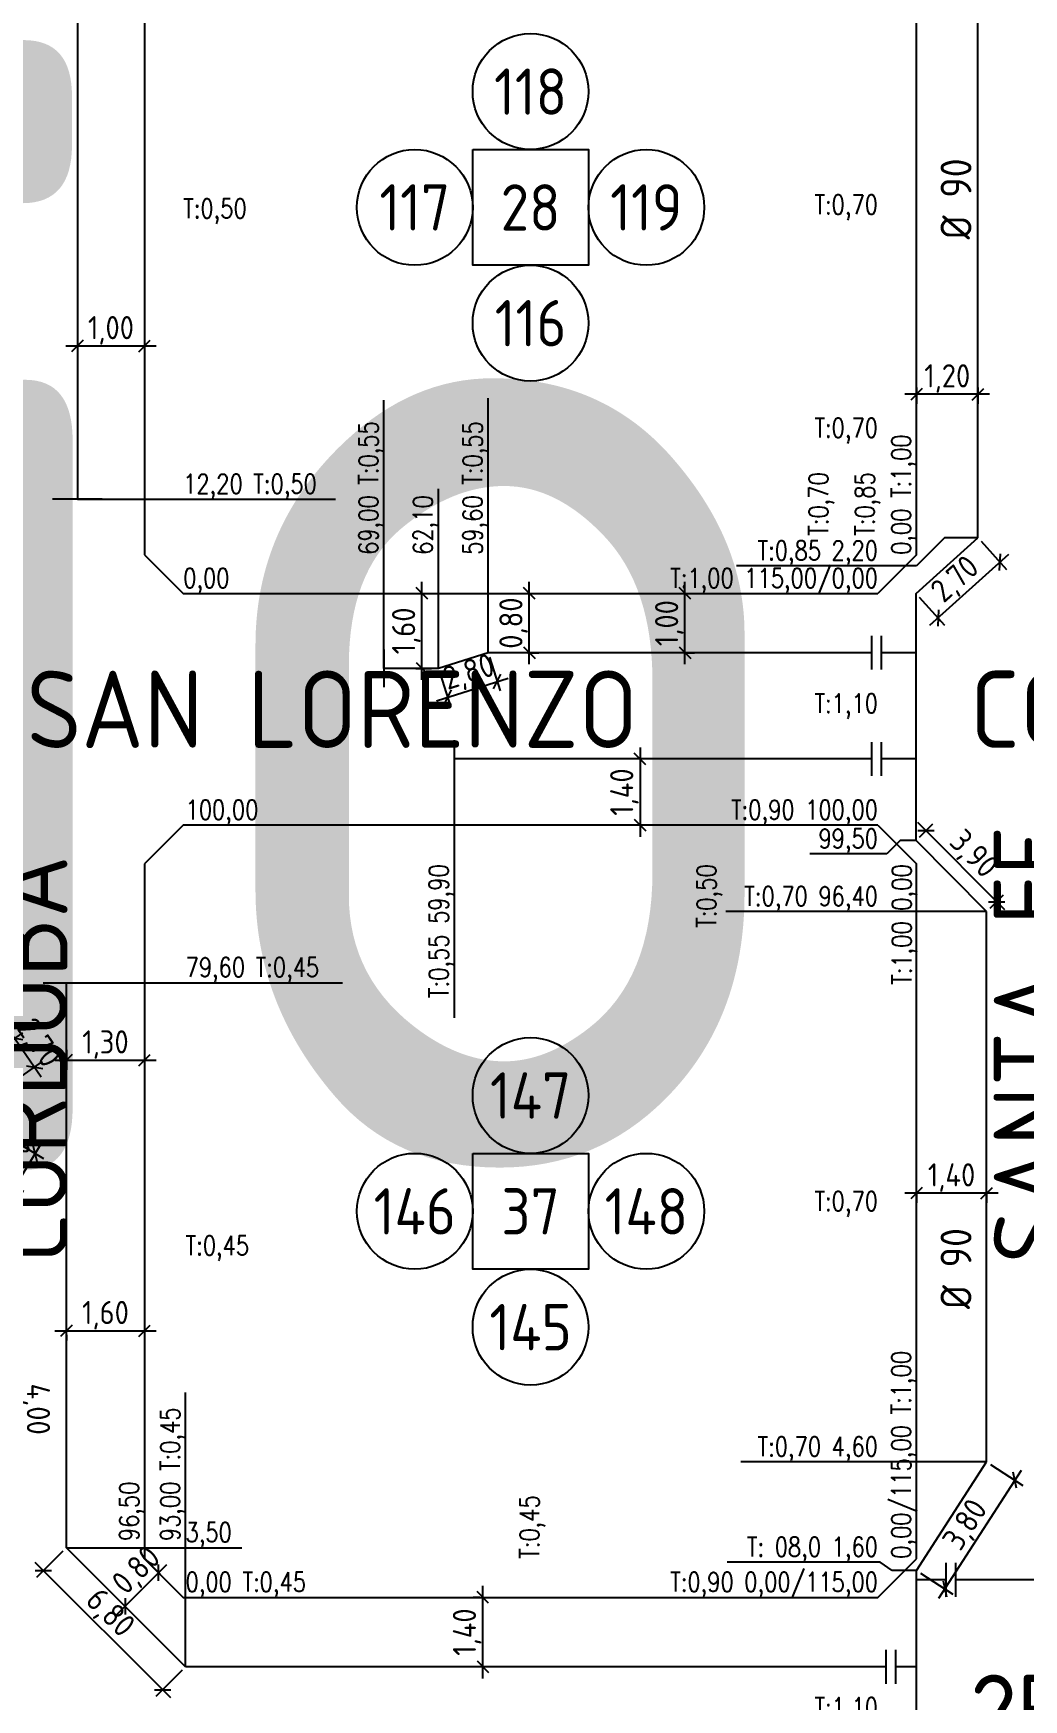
# Model space of a CAD drawing. Extents: x -48 to 13651, y -112 to 3468.
# Drawn here: x 1497.8 to 1626.1, y 1615.9 to 1831.7 of the extents above; entities that cross this region are included whole.
import ezdxf
from ezdxf.enums import TextEntityAlignment as Align

# ---------------------------------------------------------------- set-up
doc = ezdxf.new("R2010")
doc.units = 0
doc.header["$LTSCALE"] = 6
doc.header["$MEASUREMENT"] = 0
doc.linetypes.add('DOT2', pattern=[3.175, 0, -3.175])
doc.layers.get('0').update_dxf_attribs({"linetype": 'CONTINUOUS'})
doc.layers.get('DEFPOINTS').update_dxf_attribs({"linetype": 'CONTINUOUS'})
for name, color, linetype in [('50', 41, 'CONTINUOUS'), ('63', 171, 'CONTINUOUS'), ('90', 11, 'CONTINUOUS'), ('CAS', 7, 'CONTINUOUS'), ('COTA', 2, 'CONTINUOUS'), ('MANZANAS', 7, 'CONTINUOUS'), ('NUMERO-CROQUIS', 13, 'CONTINUOUS'), ('NUMERO-MANZANA', 4, 'CONTINUOUS'), ('PROGRESIVA', 60, 'CONTINUOUS'), ('RADIO', 4, 'DOT2'), ('REDUCCIONES', 13, 'CONTINUOUS'), ('TXTDIAMETRO', 7, 'CONTINUOUS')]:
    doc.layers.add(name, color=color, linetype=linetype)
doc.layers.add('ATENCION', color=7, linetype='CONTINUOUS', plot=False)
doc.styles.add('ABADIMTCONDE', font='isocp.shx')
doc.styles.add('GEOSLAB703LTBT', font='isocp.shx', dxfattribs={"width": 0.9, "height": 8})
doc.styles.add('ROMANS', font='romans.shx', dxfattribs={"width": 0.8, "height": 2.5})
doc.dimstyles.new('COTA02', dxfattribs={"dimtxt": 3, "dimasz": 1.5, "dimexe": 1.25, "dimexo": 0.625, "dimgap": 0.3, "dimtad": 1, "dimtoh": 1, "dimdsep": 46, "dimlunit": 6, "dimtxsty": 'ABADIMTCONDE', "dimblk1": 'OBLIQUE', "dimblk2": 'OBLIQUE', "dimsah": 1, "dimcen": 2.5, "dimdle": 1.5, "dimclrd": 60, "dimclre": 60, "dimclrt": 256, "dimadec": 0, "dimazin": 0, "dimtfac": 1, "dimtix": 1, "dimtofl": 0, "dimtmove": 0, "dimatfit": 0, "dimldrblk": 'OBLIQUE', "dimfxl": 1, "dimtolj": 1, "dimtzin": 0, "dimarcsym": 0})

# ---------------------------------------------------------------- blocks, each defined once
blk = doc.blocks.new('_OBLIQUE')
at = {"color": 0, "linetype": 'ByBlock'}
blk.add_line((-0.5, -0.5), (0.5, 0.5), dxfattribs=at)
blk = doc.blocks.new('*D503')
at = {"layer": 'COTA', "color": 60, "lineweight": -2, "transparency": 16777216}
for p, q in [((1582.19, 1759.15), (1583.48, 1759.15)), ((1582.23, 1749.98), (1582.23, 1760.65)), ((1582.19, 1751.48), (1583.48, 1751.48))]:
    blk.add_line(p, q, dxfattribs=at)
at = {"layer": 'DEFPOINTS', "color": 0, "transparency": 16777216}
for p in [(1581.56, 1759.15), (1582.23, 1759.15), (1581.56, 1751.48)]:
    blk.add_point(p, dxfattribs=at)
at = {"layer": 'COTA', "color": 60, "lineweight": -2, "transparency": 16777216, "xscale": 1.5, "yscale": 1.5, "zscale": 1.5}
for p, rotation in [((1582.23, 1759.15), 90), ((1582.23, 1751.48), 270)]:
    blk.add_blockref('_OBLIQUE', p, dxfattribs=dict(at, rotation=rotation))
at = {"layer": 'COTA', "transparency": 16777216, "insert": (1580.21, 1755.31), "char_height": 3, "attachment_point": 5, "rotation": 90, "style": 'ABADIMTCONDE'}
blk.add_mtext('\\A1;1,00', dxfattribs=at)
blk = doc.blocks.new('*D504')
at = {"layer": 'COTA', "color": 60, "lineweight": -2, "transparency": 16777216}
for p, q in [((1561.86, 1759.15), (1563.32, 1759.15)), ((1562.07, 1749.98), (1562.07, 1760.65)), ((1561.86, 1751.48), (1563.32, 1751.48))]:
    blk.add_line(p, q, dxfattribs=at)
at = {"layer": 'DEFPOINTS', "color": 0, "transparency": 16777216}
for p in [(1561.24, 1759.15), (1562.07, 1759.15), (1561.24, 1751.48)]:
    blk.add_point(p, dxfattribs=at)
at = {"layer": 'COTA', "color": 60, "lineweight": -2, "transparency": 16777216, "xscale": 1.5, "yscale": 1.5, "zscale": 1.5}
for p, rotation in [((1562.07, 1759.15), 90), ((1562.07, 1751.48), 270)]:
    blk.add_blockref('_OBLIQUE', p, dxfattribs=dict(at, rotation=rotation))
at = {"layer": 'COTA', "transparency": 16777216, "insert": (1560.04, 1755.31), "char_height": 3, "attachment_point": 5, "rotation": 90, "style": 'ABADIMTCONDE'}
blk.add_mtext('\\A1;0,80', dxfattribs=at)
blk = doc.blocks.new('*D505')
at = {"layer": 'COTA', "color": 60, "lineweight": -2, "transparency": 16777216}
for p, q in [((1547.39, 1759.15), (1549.42, 1759.15)), ((1548.17, 1747.95), (1548.17, 1760.65)), ((1547.39, 1749.45), (1549.42, 1749.45))]:
    blk.add_line(p, q, dxfattribs=at)
at = {"layer": 'DEFPOINTS', "color": 0, "transparency": 16777216}
for p in [(1546.76, 1759.15), (1548.17, 1759.15), (1546.76, 1749.45)]:
    blk.add_point(p, dxfattribs=at)
at = {"layer": 'COTA', "color": 60, "lineweight": -2, "transparency": 16777216, "xscale": 1.5, "yscale": 1.5, "zscale": 1.5}
for p, rotation in [((1548.17, 1759.15), 90), ((1548.17, 1749.45), 270)]:
    blk.add_blockref('_OBLIQUE', p, dxfattribs=dict(at, rotation=rotation))
at = {"layer": 'COTA', "transparency": 16777216, "insert": (1546.14, 1754.3), "char_height": 3, "attachment_point": 5, "rotation": 90, "style": 'ABADIMTCONDE'}
blk.add_mtext('\\A1;1,60', dxfattribs=at)
blk = doc.blocks.new('*D506')
at = {"layer": 'COTA', "color": 60, "lineweight": -2, "transparency": 16777216}
for p, q in [((1556.92, 1750.88), (1558.28, 1746.55)), ((1550.04, 1745.26), (1559.34, 1748.2)), ((1550.48, 1748.85), (1551.85, 1744.52))]:
    blk.add_line(p, q, dxfattribs=at)
at = {"layer": 'DEFPOINTS', "color": 0, "transparency": 16777216}
for p in [(1556.73, 1751.48), (1550.29, 1749.45), (1557.91, 1747.75)]:
    blk.add_point(p, dxfattribs=at)
at = {"layer": 'COTA', "color": 60, "lineweight": -2, "transparency": 16777216, "xscale": 1.5, "yscale": 1.5, "zscale": 1.5}
for p, rotation in [((1557.91, 1747.75), 17.50087020833421), ((1551.47, 1745.72), 197.5008702083342)]:
    blk.add_blockref('_OBLIQUE', p, dxfattribs=dict(at, rotation=rotation))
at = {"layer": 'COTA', "transparency": 16777216, "insert": (1554.3, 1748.73), "char_height": 3, "attachment_point": 5, "rotation": 17.5009, "style": 'ABADIMTCONDE'}
blk.add_mtext('\\A1;2,80', dxfattribs=at)
blk = doc.blocks.new('*D510')
at = {"layer": 'COTA', "color": 60, "lineweight": -2, "transparency": 16777216}
for p, q in [((1502.03, 1791.2), (1513.73, 1791.2)), ((1503.53, 1791.42), (1503.53, 1789.95)), ((1512.23, 1791.42), (1512.23, 1789.95))]:
    blk.add_line(p, q, dxfattribs=at)
at = {"layer": 'DEFPOINTS', "color": 0, "transparency": 16777216}
for p in [(1503.53, 1792.04), (1512.23, 1792.04), (1512.23, 1791.2)]:
    blk.add_point(p, dxfattribs=at)
at = {"layer": 'COTA', "color": 60, "lineweight": -2, "transparency": 16777216, "xscale": 1.5, "yscale": 1.5, "zscale": 1.5, "rotation": 180}
blk.add_blockref('_OBLIQUE', (1503.53, 1791.2), dxfattribs=at)
at = {"layer": 'COTA', "color": 60, "lineweight": -2, "transparency": 16777216, "xscale": 1.5, "yscale": 1.5, "zscale": 1.5}
blk.add_blockref('_OBLIQUE', (1512.23, 1791.2), dxfattribs=at)
at = {"layer": 'COTA', "transparency": 16777216, "insert": (1507.88, 1793.22), "char_height": 3, "attachment_point": 5, "style": 'ABADIMTCONDE'}
blk.add_mtext('\\A1;1,00', dxfattribs=at)
blk = doc.blocks.new('*D517')
at = {"layer": 'COTA', "color": 60, "lineweight": -2, "transparency": 16777216}
for p, q in [((1621.69, 1784.95), (1610.73, 1784.95)), ((1612.23, 1785.8), (1612.23, 1783.7)), ((1620.19, 1785.8), (1620.19, 1783.7))]:
    blk.add_line(p, q, dxfattribs=at)
at = {"layer": 'DEFPOINTS', "color": 0, "transparency": 16777216}
for p in [(1612.23, 1786.42), (1612.23, 1784.95), (1620.19, 1786.42)]:
    blk.add_point(p, dxfattribs=at)
at = {"layer": 'COTA', "color": 60, "lineweight": -2, "transparency": 16777216, "xscale": 1.5, "yscale": 1.5, "zscale": 1.5, "rotation": 180}
blk.add_blockref('_OBLIQUE', (1612.23, 1784.95), dxfattribs=at)
at = {"layer": 'COTA', "color": 60, "lineweight": -2, "transparency": 16777216, "xscale": 1.5, "yscale": 1.5, "zscale": 1.5}
blk.add_blockref('_OBLIQUE', (1620.19, 1784.95), dxfattribs=at)
at = {"layer": 'COTA', "transparency": 16777216, "insert": (1616.21, 1786.98), "char_height": 3, "attachment_point": 5, "style": 'ABADIMTCONDE'}
blk.add_mtext('\\A1;1,20', dxfattribs=at)
blk = doc.blocks.new('*D519')
at = {"layer": 'COTA', "color": 60, "lineweight": -2, "transparency": 16777216}
for p, q in [((1620.61, 1765.9), (1623.88, 1762.27)), ((1624.16, 1764.2), (1613.91, 1754.98)), ((1612.59, 1758.68), (1615.86, 1755.05))]:
    blk.add_line(p, q, dxfattribs=at)
at = {"layer": 'DEFPOINTS', "color": 0, "transparency": 16777216}
for p in [(1620.19, 1766.37), (1612.18, 1759.15), (1615.03, 1755.98)]:
    blk.add_point(p, dxfattribs=at)
at = {"layer": 'COTA', "color": 60, "lineweight": -2, "transparency": 16777216, "xscale": 1.5, "yscale": 1.5, "zscale": 1.5}
for p, rotation in [((1623.04, 1763.2), 42.00916233426042), ((1615.03, 1755.98), 222.0091623342604)]:
    blk.add_blockref('_OBLIQUE', p, dxfattribs=dict(at, rotation=rotation))
at = {"layer": 'COTA', "transparency": 16777216, "insert": (1617.38, 1760.83), "char_height": 3, "attachment_point": 5, "rotation": 42.0092, "style": 'ABADIMTCONDE'}
blk.add_mtext('\\A1;2,70', dxfattribs=at)
blk = doc.blocks.new('*D622')
at = {"layer": 'COTA', "color": 60, "lineweight": -2, "transparency": 16777216}
for p, q in [((1556.05, 1618.66), (1556.05, 1630.65)), ((1555.65, 1629.15), (1554.8, 1629.15)), ((1555.65, 1620.16), (1554.8, 1620.16))]:
    blk.add_line(p, q, dxfattribs=at)
at = {"layer": 'DEFPOINTS', "color": 0, "transparency": 16777216}
for p in [(1556.05, 1629.15), (1556.27, 1629.15), (1556.27, 1620.16)]:
    blk.add_point(p, dxfattribs=at)
at = {"layer": 'COTA', "color": 60, "lineweight": -2, "transparency": 16777216, "xscale": 1.5, "yscale": 1.5, "zscale": 1.5}
for p, rotation in [((1556.05, 1629.15), 90), ((1556.05, 1620.16), 270)]:
    blk.add_blockref('_OBLIQUE', p, dxfattribs=dict(at, rotation=rotation))
at = {"layer": 'COTA', "transparency": 16777216, "insert": (1554.02, 1624.65), "char_height": 3, "attachment_point": 5, "rotation": 90, "style": 'ABADIMTCONDE'}
blk.add_mtext('\\A1;1,40', dxfattribs=at)
blk = doc.blocks.new('*D623')
at = {"layer": 'COTA', "color": 60, "lineweight": -2, "transparency": 16777216}
for p, q in [((1515.63, 1616.12), (1498.07, 1633.65)), ((1501.66, 1635.13), (1498.24, 1631.71)), ((1517.1, 1619.71), (1513.68, 1616.29))]:
    blk.add_line(p, q, dxfattribs=at)
at = {"layer": 'DEFPOINTS', "color": 0, "transparency": 16777216}
for p in [(1502.1, 1635.57), (1499.13, 1632.59), (1517.54, 1620.16)]:
    blk.add_point(p, dxfattribs=at)
at = {"layer": 'COTA', "color": 60, "lineweight": -2, "transparency": 16777216, "xscale": 1.5, "yscale": 1.5, "zscale": 1.5}
for p, rotation in [((1499.13, 1632.59), 135.0429834901412), ((1514.57, 1617.18), 315.0429834901411)]:
    blk.add_blockref('_OBLIQUE', p, dxfattribs=dict(at, rotation=rotation))
at = {"layer": 'COTA', "transparency": 16777216, "insert": (1507.62, 1626.98), "char_height": 3, "attachment_point": 5, "rotation": 315.043, "style": 'ABADIMTCONDE'}
blk.add_mtext('\\A1;6,80', dxfattribs=at)
blk = doc.blocks.new('*D624')
at = {"layer": 'COTA', "color": 60, "lineweight": -2, "transparency": 16777216}
for p, q in [((1500.6, 1663.66), (1513.73, 1663.66)), ((1502.1, 1663.16), (1502.1, 1662.41)), ((1512.23, 1663.16), (1512.23, 1662.41))]:
    blk.add_line(p, q, dxfattribs=at)
at = {"layer": 'DEFPOINTS', "color": 0, "transparency": 16777216}
for p in [(1502.1, 1663.78), (1512.23, 1663.78), (1512.23, 1663.66)]:
    blk.add_point(p, dxfattribs=at)
at = {"layer": 'COTA', "color": 60, "lineweight": -2, "transparency": 16777216, "xscale": 1.5, "yscale": 1.5, "zscale": 1.5, "rotation": 180}
blk.add_blockref('_OBLIQUE', (1502.1, 1663.66), dxfattribs=at)
at = {"layer": 'COTA', "color": 60, "lineweight": -2, "transparency": 16777216, "xscale": 1.5, "yscale": 1.5, "zscale": 1.5}
blk.add_blockref('_OBLIQUE', (1512.23, 1663.66), dxfattribs=at)
at = {"layer": 'COTA', "transparency": 16777216, "insert": (1507.17, 1665.69), "char_height": 3, "attachment_point": 5, "style": 'ABADIMTCONDE'}
blk.add_mtext('\\A1;1,60', dxfattribs=at)
blk = doc.blocks.new('*D625')
at = {"layer": 'COTA', "color": 60, "lineweight": -2, "transparency": 16777216}
for p, q in [((1500.6, 1698.71), (1513.73, 1698.71)), ((1502.1, 1700.06), (1502.1, 1697.46)), ((1512.23, 1700.06), (1512.23, 1697.46))]:
    blk.add_line(p, q, dxfattribs=at)
at = {"layer": 'DEFPOINTS', "color": 0, "transparency": 16777216}
for p in [(1502.1, 1700.68), (1512.23, 1700.68), (1512.23, 1698.71)]:
    blk.add_point(p, dxfattribs=at)
at = {"layer": 'COTA', "color": 60, "lineweight": -2, "transparency": 16777216, "xscale": 1.5, "yscale": 1.5, "zscale": 1.5, "rotation": 180}
blk.add_blockref('_OBLIQUE', (1502.1, 1698.71), dxfattribs=at)
at = {"layer": 'COTA', "color": 60, "lineweight": -2, "transparency": 16777216, "xscale": 1.5, "yscale": 1.5, "zscale": 1.5}
blk.add_blockref('_OBLIQUE', (1512.23, 1698.71), dxfattribs=at)
at = {"layer": 'COTA', "transparency": 16777216, "insert": (1507.17, 1700.73), "char_height": 3, "attachment_point": 5, "style": 'ABADIMTCONDE'}
blk.add_mtext('\\A1;1,30', dxfattribs=at)
blk = doc.blocks.new('*D626')
at = {"layer": 'COTA', "color": 60, "lineweight": -2, "transparency": 16777216}
for p, q in [((1576.41, 1739.22), (1576.41, 1727.65)), ((1578.74, 1737.72), (1575.16, 1737.72)), ((1578.74, 1729.15), (1575.16, 1729.15))]:
    blk.add_line(p, q, dxfattribs=at)
at = {"layer": 'DEFPOINTS', "color": 0, "transparency": 16777216}
for p in [(1579.36, 1737.72), (1576.41, 1729.15), (1579.36, 1729.15)]:
    blk.add_point(p, dxfattribs=at)
at = {"layer": 'COTA', "color": 60, "lineweight": -2, "transparency": 16777216, "xscale": 1.5, "yscale": 1.5, "zscale": 1.5}
for p, rotation in [((1576.41, 1737.72), 90), ((1576.41, 1729.15), 270)]:
    blk.add_blockref('_OBLIQUE', p, dxfattribs=dict(at, rotation=rotation))
at = {"layer": 'COTA', "transparency": 16777216, "insert": (1574.39, 1733.43), "char_height": 3, "attachment_point": 5, "rotation": 90, "style": 'ABADIMTCONDE'}
blk.add_mtext('\\A1;1,40', dxfattribs=at)
blk = doc.blocks.new('*D627')
at = {"layer": 'COTA', "color": 60, "lineweight": -2, "transparency": 16777216}
for p, q in [((1622.81, 1681.49), (1610.73, 1681.49)), ((1612.23, 1681.69), (1612.23, 1680.24)), ((1621.31, 1681.69), (1621.31, 1680.24))]:
    blk.add_line(p, q, dxfattribs=at)
at = {"layer": 'DEFPOINTS', "color": 0, "transparency": 16777216}
for p in [(1612.23, 1682.31), (1612.23, 1681.49), (1621.31, 1682.31)]:
    blk.add_point(p, dxfattribs=at)
at = {"layer": 'COTA', "color": 60, "lineweight": -2, "transparency": 16777216, "xscale": 1.5, "yscale": 1.5, "zscale": 1.5, "rotation": 180}
blk.add_blockref('_OBLIQUE', (1612.23, 1681.49), dxfattribs=at)
at = {"layer": 'COTA', "color": 60, "lineweight": -2, "transparency": 16777216, "xscale": 1.5, "yscale": 1.5, "zscale": 1.5}
blk.add_blockref('_OBLIQUE', (1621.31, 1681.49), dxfattribs=at)
at = {"layer": 'COTA', "transparency": 16777216, "insert": (1616.77, 1683.51), "char_height": 3, "attachment_point": 5, "style": 'ABADIMTCONDE'}
blk.add_mtext('\\A1;1,40', dxfattribs=at)
blk = doc.blocks.new('*D628')
at = {"layer": 'COTA', "color": 60, "lineweight": -2, "transparency": 16777216}
for p, q in [((1623.66, 1718.16), (1612.41, 1729.49)), ((1612.62, 1727.58), (1614.36, 1729.3)), ((1621.75, 1718.38), (1623.49, 1720.11))]:
    blk.add_line(p, q, dxfattribs=at)
at = {"layer": 'DEFPOINTS', "color": 0, "transparency": 16777216}
for p in [(1612.18, 1727.14), (1613.47, 1728.42), (1621.31, 1717.94)]:
    blk.add_point(p, dxfattribs=at)
at = {"layer": 'COTA', "color": 60, "lineweight": -2, "transparency": 16777216, "xscale": 1.5, "yscale": 1.5, "zscale": 1.5}
for p, rotation in [((1613.47, 1728.42), 134.7986303806654), ((1622.6, 1719.23), 314.7986303806654)]:
    blk.add_blockref('_OBLIQUE', p, dxfattribs=dict(at, rotation=rotation))
at = {"layer": 'COTA', "transparency": 16777216, "insert": (1619.47, 1725.25), "char_height": 3, "attachment_point": 5, "rotation": 314.7986, "style": 'ABADIMTCONDE'}
blk.add_mtext('\\A1;3,90', dxfattribs=at)
blk = doc.blocks.new('*D629')
at = {"layer": 'COTA', "color": 60, "lineweight": -2, "transparency": 16777216}
for p, q in [((1625.77, 1645.58), (1615.08, 1628.99)), ((1621.83, 1646.34), (1626.01, 1643.65)), ((1612.76, 1632.27), (1616.94, 1629.57))]:
    blk.add_line(p, q, dxfattribs=at)
at = {"layer": 'DEFPOINTS', "color": 0, "transparency": 16777216}
for p in [(1621.31, 1646.68), (1612.23, 1632.61), (1615.89, 1630.25)]:
    blk.add_point(p, dxfattribs=at)
at = {"layer": 'COTA', "color": 60, "lineweight": -2, "transparency": 16777216, "xscale": 1.5, "yscale": 1.5, "zscale": 1.5}
for p, rotation in [((1624.96, 1644.32), 57.19041889702819), ((1615.89, 1630.25), 237.1904188970282)]:
    blk.add_blockref('_OBLIQUE', p, dxfattribs=dict(at, rotation=rotation))
at = {"layer": 'COTA', "transparency": 16777216, "insert": (1618.75, 1638.43), "char_height": 3, "attachment_point": 5, "rotation": 57.1904, "style": 'ABADIMTCONDE'}
blk.add_mtext('\\A1;3,80', dxfattribs=at)
blk = doc.blocks.new('*D640')
at = {"layer": 'COTA', "color": 60, "lineweight": -2, "transparency": 16777216}
for p, q in [((1494.57, 1702.76), (1498.85, 1696.57)), ((1492.19, 1699.28), (1496.45, 1702.24)), ((1494.77, 1695.57), (1499.02, 1698.52))]:
    blk.add_line(p, q, dxfattribs=at)
at = {"layer": 'DEFPOINTS', "color": 0, "transparency": 16777216}
for p in [(1491.68, 1698.93), (1498, 1697.81), (1494.25, 1695.21)]:
    blk.add_point(p, dxfattribs=at)
at = {"layer": 'COTA', "color": 60, "lineweight": -2, "transparency": 16777216, "xscale": 1.5, "yscale": 1.5, "zscale": 1.5}
for p, rotation in [((1495.42, 1701.52), 124.7354307946089), ((1498, 1697.81), 304.7354307946089)]:
    blk.add_blockref('_OBLIQUE', p, dxfattribs=dict(at, rotation=rotation))
at = {"layer": 'COTA', "transparency": 16777216, "insert": (1498.37, 1700.82), "char_height": 3, "attachment_point": 5, "rotation": 304.7354, "style": 'ABADIMTCONDE'}
blk.add_mtext('\\A1;2,70', dxfattribs=at)
blk = doc.blocks.new('*D641')
at = {"layer": 'COTA', "color": 60, "lineweight": -2, "transparency": 16777216}
for p, q in [((1498.83, 1687.92), (1494.71, 1681.06)), ((1494.79, 1688.6), (1499.13, 1685.99)), ((1492.21, 1684.31), (1496.55, 1681.7))]:
    blk.add_line(p, q, dxfattribs=at)
at = {"layer": 'DEFPOINTS', "color": 0, "transparency": 16777216}
for p in [(1494.25, 1688.92), (1491.68, 1684.63), (1495.48, 1682.35)]:
    blk.add_point(p, dxfattribs=at)
at = {"layer": 'COTA', "color": 60, "lineweight": -2, "transparency": 16777216, "xscale": 1.5, "yscale": 1.5, "zscale": 1.5}
for p, rotation in [((1498.06, 1686.63), 58.99827560986927), ((1495.48, 1682.35), 238.9982756098693)]:
    blk.add_blockref('_OBLIQUE', p, dxfattribs=dict(at, rotation=rotation))
at = {"layer": 'COTA', "transparency": 16777216, "insert": (1495.04, 1685.53), "char_height": 3, "attachment_point": 5, "rotation": 58.9983, "style": 'ABADIMTCONDE'}
blk.add_mtext('\\A1;2,80', dxfattribs=at)
blk = doc.blocks.new('*D642')
at = {"layer": 'COTA', "color": 60, "lineweight": -2, "transparency": 16777216}
for p, q in [((1491.94, 1657.76), (1493.06, 1660.2)), ((1491.96, 1649.25), (1493.09, 1646.81))]:
    blk.add_line(p, q, dxfattribs=at)
blk.add_arc((1489.98, 1653.5), 6.13, 294.9634, 65.3491, dxfattribs=at)
at = {"layer": 'DEFPOINTS', "color": 0, "transparency": 16777216}
for p in [(1491.68, 1657.19), (1489.98, 1653.5), (1495.68, 1651.25), (1491.7, 1649.82)]:
    blk.add_point(p, dxfattribs=at)
at = {"layer": 'COTA', "color": 60, "lineweight": -2, "transparency": 16777216, "xscale": 1.5, "yscale": 1.5, "zscale": 1.5}
for p, rotation in [((1492.54, 1659.07), 155.3490827638963), ((1492.57, 1647.94), 204.9634408277686)]:
    blk.add_blockref('_OBLIQUE', p, dxfattribs=dict(at, rotation=rotation))
at = {"layer": 'COTA', "transparency": 16777216, "insert": (1498.13, 1653.52), "char_height": 3, "attachment_point": 5, "rotation": 270.1563, "style": 'ABADIMTCONDE'}
blk.add_mtext('\\A1;4,00', dxfattribs=at)
blk = doc.blocks.new('*D1102')
at = {"layer": 'COTA', "color": 60, "lineweight": -2, "transparency": 16777216}
for p, q in [((1508.64, 1626.93), (1515.11, 1633.39)), ((1515.47, 1630.91), (1513.16, 1633.22)), ((1511.12, 1626.57), (1508.82, 1628.87))]:
    blk.add_line(p, q, dxfattribs=at)
at = {"layer": 'DEFPOINTS', "color": 0, "transparency": 16777216}
for p in [(1514.05, 1632.33), (1515.91, 1630.47), (1511.57, 1626.12)]:
    blk.add_point(p, dxfattribs=at)
at = {"layer": 'COTA', "color": 60, "lineweight": -2, "transparency": 16777216, "xscale": 1.5, "yscale": 1.5, "zscale": 1.5}
for p, rotation in [((1514.05, 1632.33), 44.9999999999985), ((1509.7, 1627.99), 224.9999999999985)]:
    blk.add_blockref('_OBLIQUE', p, dxfattribs=dict(at, rotation=rotation))
at = {"layer": 'COTA', "transparency": 16777216, "insert": (1511.34, 1632.49), "char_height": 3, "attachment_point": 5, "rotation": 45, "style": 'ABADIMTCONDE'}
blk.add_mtext('\\A1;0,80', dxfattribs=at)
blk = doc.blocks.new('Ø90')
at = {"layer": 'TXTDIAMETRO', "color": 7, "ltscale": 0.1, "style": 'ABADIMTCONDE'}
blk.add_text('Ø 90', height=4, dxfattribs=at).set_placement((0, 0), align=Align.MIDDLE)

msp = doc.modelspace()

# ---------------------------------------------------------------- linework, layer by layer
at = {"layer": '50', "ltscale": 0.1}
for p, q in [((1503.529, 1854.332), (1503.529, 1771.345)), ((1556.731, 1751.48), (1550.292, 1749.45)), ((1606.393, 1751.48), (1556.731, 1751.48)), ((1550.292, 1749.45), (1543.234, 1749.45)), ((1606.393, 1737.718), (1552.334, 1737.718)), ((1502.104, 1635.572), (1502.104, 1708.745)), ((1517.542, 1620.157), (1502.104, 1635.572)), ((1608.291, 1620.157), (1517.542, 1620.157))]:
    msp.add_line(p, q, dxfattribs=at)
at = {"layer": '63', "ltscale": 0.1}
for p, q in [((1612.119, 1751.48), (1607.641, 1751.48)), ((1612.119, 1737.718), (1607.641, 1737.718)), ((1616.012, 1631.422), (1612.234, 1631.422)), ((1643.78, 1631.422), (1617.26, 1631.422)), ((1612.234, 1620.157), (1609.538, 1620.157))]:
    msp.add_line(p, q, dxfattribs=at)
at = {"layer": '90', "ltscale": 0.1}
for p, q in [((1620.192, 1766.365), (1620.192, 1848.17)), ((1612.176, 1759.145), (1620.192, 1766.365)), ((1612.176, 1727.138), (1612.176, 1759.145)), ((1621.307, 1717.943), (1612.176, 1727.138)), ((1621.307, 1646.68), (1621.307, 1717.943)), ((1612.234, 1632.607), (1621.307, 1646.68)), ((1612.234, 1599.145), (1612.234, 1632.607))]:
    msp.add_line(p, q, dxfattribs=at)
at = {"layer": 'CAS', "ltscale": 0.1}
for p, q in [((1506.748, 1771.345), (1500.31, 1771.345)), ((1543.234, 1751.88), (1543.234, 1747.02)), ((1552.334, 1740.148), (1552.334, 1735.289)), ((1499.092, 1708.745), (1505.116, 1708.745))]:
    msp.add_line(p, q, dxfattribs=at)
at = {"layer": 'MANZANAS'}
for p, q in [((1512.234, 1854.145), (1512.234, 1764.145)), ((1612.234, 1764.145), (1612.234, 1854.145)), ((1512.234, 1764.145), (1517.234, 1759.145)), ((1612.234, 1764.145), (1607.234, 1759.145)), ((1517.234, 1759.145), (1607.234, 1759.145)), ((1517.234, 1729.145), (1512.234, 1724.145)), ((1607.234, 1729.145), (1517.234, 1729.145)), ((1607.234, 1729.145), (1612.234, 1724.145)), ((1512.234, 1724.145), (1512.234, 1634.145)), ((1612.234, 1634.145), (1612.234, 1724.145)), ((1512.234, 1634.145), (1517.234, 1629.145)), ((1607.234, 1629.145), (1612.234, 1634.145)), ((1517.234, 1629.145), (1607.234, 1629.145))]:
    msp.add_line(p, q, dxfattribs=at)
at = {"layer": 'NUMERO-CROQUIS'}
for centre in [(1562.234, 1824.145), (1547.234, 1809.145), (1577.234, 1809.145), (1562.234, 1794.145), (1562.234, 1694.145), (1547.234, 1679.145), (1577.234, 1679.145), (1562.234, 1664.145)]:
    msp.add_circle(centre, 7.5, dxfattribs=at)
at = {"layer": 'NUMERO-MANZANA'}
for points in [[(1554.734, 1816.645), (1569.734, 1816.645), (1569.734, 1801.645), (1554.734, 1801.645)], [(1554.734, 1686.645), (1569.734, 1686.645), (1569.734, 1671.645), (1554.734, 1671.645)]]:
    msp.add_lwpolyline(points, close=True, dxfattribs=at)
at = {"layer": 'PROGRESIVA'}
for p, q in [((1543.234, 1749.45), (1543.234, 1784.17)), ((1556.731, 1751.48), (1556.731, 1784.43)), ((1550.292, 1749.45), (1550.292, 1772.711)), ((1503.529, 1771.345), (1536.986, 1771.345)), ((1615.874, 1766.365), (1612.226, 1762.711)), ((1620.192, 1766.365), (1615.874, 1766.365)), ((1612.226, 1762.711), (1588.904, 1762.711)), ((1552.334, 1737.718), (1552.334, 1704.189)), ((1610.107, 1727.138), (1608.371, 1725.419)), ((1612.176, 1727.138), (1610.107, 1727.138)), ((1608.371, 1725.419), (1598.392, 1725.419)), ((1621.307, 1717.943), (1587.545, 1717.943)), ((1502.104, 1708.745), (1537.853, 1708.745)), ((1517.542, 1620.157), (1517.542, 1655.682)), ((1621.307, 1646.68), (1589.454, 1646.68)), ((1502.104, 1635.572), (1524.837, 1635.572)), ((1607.503, 1633.702), (1587.719, 1633.702)), ((1609.065, 1632.607), (1607.503, 1633.702)), ((1612.234, 1632.607), (1609.065, 1632.607))]:
    msp.add_line(p, q, dxfattribs=at)
at = {"layer": 'REDUCCIONES', "ltscale": 0.1}
for p, q in [((1606.393, 1753.667), (1606.393, 1749.293)), ((1607.641, 1753.667), (1607.641, 1749.293)), ((1606.393, 1739.906), (1606.393, 1735.531)), ((1607.641, 1739.906), (1607.641, 1735.531)), ((1616.012, 1633.609), (1616.012, 1629.235)), ((1617.26, 1633.609), (1617.26, 1629.235)), ((1608.291, 1617.97), (1608.291, 1622.344)), ((1609.538, 1617.97), (1609.538, 1622.344))]:
    msp.add_line(p, q, dxfattribs=at)

# ---------------------------------------------------------------- block references
at = {"layer": 'COTA', "rotation": 90}
for p in [(1617.34, 1810.241), (1617.34, 1671.726)]:
    msp.add_blockref('Ø90', p, dxfattribs=at)

# ---------------------------------------------------------------- texts
at = {"layer": 'ATENCION', "style": 'GEOSLAB703LTBT'}
for s, p in [('COMBATE DE SAN LORENZO', (1419.141, 1744.145)), ('COMBATE DE SAN LORENZO', (1619.141, 1744.145)), ('25 DE MAYO', (1619.141, 1614.145))]:
    msp.add_text(s, height=10, dxfattribs=at).set_placement(p, align=Align.MIDDLE_LEFT)
for s, p in [('SANTA FE', (1627.234, 1672.415)), ('CORDOBA', (1497.234, 1672.415))]:
    msp.add_text(s, height=10, rotation=90, dxfattribs=at).set_placement(p, align=Align.MIDDLE_LEFT)
at = {"layer": 'NUMERO-CROQUIS', "style": 'GEOSLAB703LTBT'}
for s, p in [('118', (1562.234, 1824.145)), ('117', (1547.234, 1809.145)), ('119', (1577.234, 1809.145)), ('116', (1562.234, 1794.145)), ('147', (1562.234, 1694.145)), ('146', (1547.234, 1679.145)), ('148', (1577.234, 1679.145)), ('145', (1562.234, 1664.145))]:
    msp.add_text(s, height=6, dxfattribs=at).set_placement(p, align=Align.MIDDLE)
at = {"layer": 'NUMERO-MANZANA', "style": 'GEOSLAB703LTBT'}
for s, p in [('28', (1562.234, 1809.145)), ('37', (1562.234, 1679.145))]:
    msp.add_text(s, height=6, dxfattribs=at).set_placement(p, align=Align.MIDDLE)
at = {"layer": 'PROGRESIVA', "style": 'ROMANS', "width": 0.8}
for s, p in [('T:0,70', (1607.234, 1807.503)), ('T:0,70', (1607.234, 1778.597)), ('T:0,85 2,20', (1607.234, 1762.711)), ('T:1,00 115,00/0,00', (1607.234, 1759.145)), ('T:1,10', (1607.234, 1742.919)), ('T:0,90 100,00', (1607.234, 1729.145)), ('99,50', (1607.234, 1725.419)), ('T:0,70 96,40', (1607.234, 1717.943)), ('T:0,70', (1607.234, 1678.451)), ('T:0,70 4,60', (1607.234, 1646.68)), ('T: 08,0 1,60', (1607.234, 1633.702)), ('T:0,90 0,00/115,00', (1607.234, 1629.145)), ('T:1,10', (1607.234, 1612.918))]:
    msp.add_text(s, height=2.5, dxfattribs=at).set_placement(p, align=Align.BOTTOM_RIGHT)
for s, p in [('T:0,50', (1517.234, 1807.008)), ('12,20 T:0,50', (1517.234, 1771.345)), ('0,00', (1517.234, 1759.145)), ('100,00', (1517.542, 1729.145)), ('79,60 T:0,45', (1517.542, 1708.745)), ('T:0,45', (1517.542, 1672.718)), ('3,50', (1517.542, 1635.572)), ('0,00 T:0,45', (1517.542, 1629.145))]:
    msp.add_text(s, height=2.5, dxfattribs=at).set_placement(p, align=Align.BOTTOM_LEFT)
for s, p in [('69,00 T:0,55', (1543.234, 1764.145)), ('59,60 T:0,55', (1556.731, 1764.145)), ('0,00 T:1,00', (1612.234, 1764.145)), ('T:0,70', (1601.532, 1766.618)), ('T:0,85', (1607.525, 1766.618)), ('62,10', (1550.292, 1764.145)), ('0,00/115,00 T:1,00', (1612.234, 1634.145)), ('93,00 T:0,45', (1517.542, 1636.43)), ('96,50', (1512.234, 1636.43)), ('T:0,45', (1564.106, 1634.145))]:
    msp.add_text(s, height=2.5, rotation=90, dxfattribs=at).set_placement(p, align=Align.BOTTOM_LEFT)
for s, p in [('T:0,55 59,90', (1552.334, 1724.071)), ('T:0,50', (1587.025, 1724.071)), ('T:1,00 0,00', (1612.308, 1724.071))]:
    msp.add_text(s, height=2.5, rotation=90, dxfattribs=at).set_placement(p, align=Align.BOTTOM_RIGHT)
at = {"layer": 'RADIO', "color": 4, "ltscale": 0.5, "style": 'GEOSLAB703LTBT', "width": 0.9}
msp.add_text('Radio Nº 3', height=146.295, dxfattribs=at).set_placement((1209.51, 1684.027))

# ---------------------------------------------------------------- dimensions: what is measured, and where the dimension line sits
at = {"layer": 'COTA'}
for base, p1, p2, text, picture, middle in [((1512.234, 1791.2), (1503.529, 1792.044), (1512.234, 1792.044), '1,00', '*D510', (1507.881, 1793.225)), ((1612.234, 1784.953), (1620.192, 1786.422), (1612.234, 1786.422), '1,20', '*D517', (1616.213, 1786.978)), ((1512.234, 1698.707), (1502.104, 1700.685), (1512.234, 1700.685), '1,30', '*D625', (1507.169, 1700.732)), ((1612.234, 1681.487), (1621.307, 1682.311), (1612.234, 1682.311), '1,40', '*D627', (1616.77, 1683.512)), ((1512.234, 1663.66), (1502.104, 1663.781), (1512.234, 1663.781), '1,60', '*D624', (1507.169, 1665.685))]:
    dim = msp.add_linear_dim(base=base, p1=p1, p2=p2, text=text, dimstyle='COTA02', dxfattribs=at)
    dim.commit()
    dim.dimension.update_dxf_attribs({"geometry": picture, "text_midpoint": middle})
for base, p1, p2, angle, text, picture, middle in [((1615.026, 1755.981), (1620.192, 1766.365), (1612.176, 1759.145), 222.00916, '2,70', '*D519', (1618.74, 1759.326)), ((1557.908, 1747.745), (1550.292, 1749.45), (1556.731, 1751.48), 17.50087, '2,80', '*D506', (1554.911, 1746.8)), ((1497.997, 1697.807), (1491.676, 1698.927), (1494.252, 1695.211), 304.73543, '2,70', '*D640', (1496.709, 1699.665)), ((1495.483, 1682.346), (1494.252, 1688.922), (1491.676, 1684.634), 238.99828, '2,80', '*D641', (1496.771, 1684.49)), ((1615.888, 1630.251), (1621.307, 1646.68), (1612.234, 1632.607), 237.19042, '3,80', '*D629', (1620.452, 1637.33)), ((1499.128, 1632.592), (1517.542, 1620.157), (1502.104, 1635.572), 135.04298, '6,80', '*D623', (1506.186, 1625.545))]:
    dim = msp.add_linear_dim(base=base, p1=p1, p2=p2, angle=angle, text=text, dimstyle='COTA02', dxfattribs=at)
    dim.commit()
    dim.dimension.update_dxf_attribs({"geometry": picture, "text_midpoint": middle, "dimtype": 161})
for base, p1, p2, text, picture, middle in [((1548.165, 1759.145), (1546.763, 1749.45), (1546.763, 1759.145), '1,60', '*D505', (1546.14, 1754.298)), ((1562.07, 1759.145), (1561.236, 1751.48), (1561.236, 1759.145), '0,80', '*D504', (1560.045, 1755.313)), ((1582.232, 1759.145), (1581.562, 1751.48), (1581.562, 1759.145), '1,00', '*D503', (1580.207, 1755.313)), ((1576.41, 1729.145), (1579.363, 1737.718), (1579.363, 1729.145), '1,40', '*D626', (1574.385, 1733.432)), ((1556.047, 1629.145), (1556.275, 1620.157), (1556.275, 1629.145), '1,40', '*D622', (1554.022, 1624.651))]:
    dim = msp.add_linear_dim(base=base, p1=p1, p2=p2, angle=90, text=text, dimstyle='COTA02', dxfattribs=at)
    dim.commit()
    dim.dimension.update_dxf_attribs({"geometry": picture, "text_midpoint": middle})
dim = msp.add_aligned_dim(p1=(1621.307, 1717.943), p2=(1612.176, 1727.138), distance=-1.822, text='3,90', dimstyle='COTA02', dxfattribs=at)
dim.commit()
dim.dimension.update_dxf_attribs({"geometry": '*D628', "text_midpoint": (1619.471, 1725.251)})
dim = msp.add_angular_dim_3p(base=(1495.678, 1651.246), center=(1489.981, 1653.499), p1=(1491.696, 1649.815), p2=(1491.676, 1657.191), text='4,00', dimstyle='COTA02', override={"dimadec": 4}, dxfattribs=at)
dim.commit()
dim.dimension.update_dxf_attribs({"geometry": '*D642', "text_midpoint": (1498.132, 1653.521)})
at = {"layer": 'COTA', "color": 12}
dim = msp.add_linear_dim(base=(1514.047, 1632.332), p1=(1511.565, 1626.123), p2=(1515.911, 1630.468), angle=45, text='0,80', dimstyle='COTA02', dxfattribs=at)
dim.commit()
dim.dimension.update_dxf_attribs({"geometry": '*D1102', "text_midpoint": (1512.772, 1631.057), "dimtype": 161})

doc.saveas('drawing.dxf')
